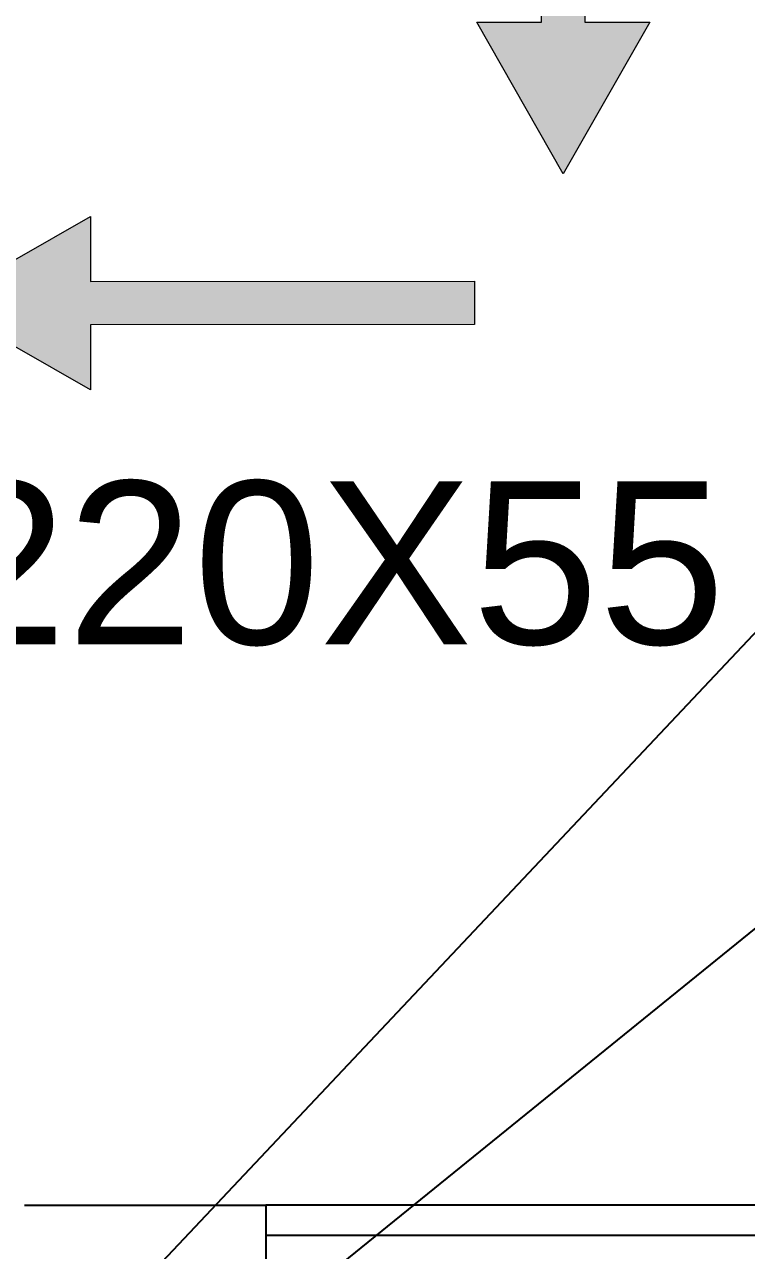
# Model space of a CAD drawing. Header units: millimetres. Extents: x 441156 to 441876, y 4514765 to 4515211.
# Drawn here: x 441309.132 to 441309.73, y 4514931.844 to 4514932.859 of the extents above; entities that cross this region are included whole.
import ezdxf

# ---------------------------------------------------------------- set-up
doc = ezdxf.new("R2010")
doc.units = ezdxf.units.MM
doc.linetypes.add('CONTINUA', pattern=[0])
for name, color, linetype in [('01_mono PRIMERA', 2, 'Continuous'), ('01_textos', 7, 'Continuous'), ('Instalaciones_ventilación_texto', 7, 'Continuous')]:
    doc.layers.add(name, color=color, linetype=linetype)
doc.styles.add('NIEVES2', font='sanss___.ttf')

# ---------------------------------------------------------------- blocks, each defined once
blk = doc.blocks.new('A$C11D349B9')
at = {"layer": '01_mono PRIMERA', "color": 254}
for p, q in [((4.068, 8.5797), (4.268, 8.5797)), ((5.2828, 8.5797, 0), (4.268, 8.5797)), ((4.268, 8.5797), (4.268, 7.9547)), ((5.2828, 8.5547, 0), (4.268, 8.5547))]:
    blk.add_line(p, q, dxfattribs=at)

msp = doc.modelspace()

# ---------------------------------------------------------------- hatches: boundary and pattern name
at = {"layer": 'Instalaciones_ventilación_texto', "lineweight": 0}
for points in [[(441309.5963232, 4514933.17891902), (441309.59638652, 4514932.8608), (441309.65020364, 4514932.86081072), (441309.57847247, 4514932.73522314), (441309.50669131, 4514932.86078215), (441309.56050843, 4514932.86079286), (441309.56044512, 4514933.17891188)], [(441309.50500585, 4514932.61029296), (441309.18688684, 4514932.61022964), (441309.18689755, 4514932.55641251), (441309.06130997, 4514932.62814369), (441309.18686899, 4514932.69992485), (441309.1868797, 4514932.64610772), (441309.50499871, 4514932.64617104)]]:
    msp.add_hatch(color=10, dxfattribs=at).paths.add_polyline_path(points)

# ---------------------------------------------------------------- linework, layer by layer
at = {"layer": '01_textos'}
for p, q in [((441309.14959474, 4514931.73210676, 0.0000052), (441309.9076628, 4514932.53604916, 0.0000052)), ((441309.88499781, 4514932.22993241, 0.0000052), (441309.23623945, 4514931.70489472, 0.0000052))]:
    msp.add_line(p, q, dxfattribs=at)
at = {"layer": 'Instalaciones_ventilación_texto', "color": 10, "lineweight": 0}
for points in [[(441309.5963232, 4514933.17891902), (441309.59638652, 4514932.8608), (441309.65020364, 4514932.86081072), (441309.57847247, 4514932.73522314), (441309.50669131, 4514932.86078215), (441309.56050843, 4514932.86079286), (441309.56044512, 4514933.17891188)], [(441309.50500585, 4514932.61029296), (441309.18688684, 4514932.61022964), (441309.18689755, 4514932.55641251), (441309.06130997, 4514932.62814369), (441309.18686899, 4514932.69992485), (441309.1868797, 4514932.64610772), (441309.50499871, 4514932.64617104)]]:
    msp.add_lwpolyline(points, close=True, dxfattribs=at)

# ---------------------------------------------------------------- block references
at = {"layer": '01_mono PRIMERA', "color": 254, "linetype": 'CONTINUA'}
msp.add_blockref('A$C11D349B9', (441305.06417324, 4514923.30153799, 0.0000052), dxfattribs=at)

# ---------------------------------------------------------------- texts
at = {"layer": '01_textos', "style": 'NIEVES2'}
msp.add_text('220X55', height=0.135, rotation=359.99999992, dxfattribs=at).set_placement((441309.06242768, 4514932.34565563, 0.00000573))

doc.saveas('drawing.dxf')
